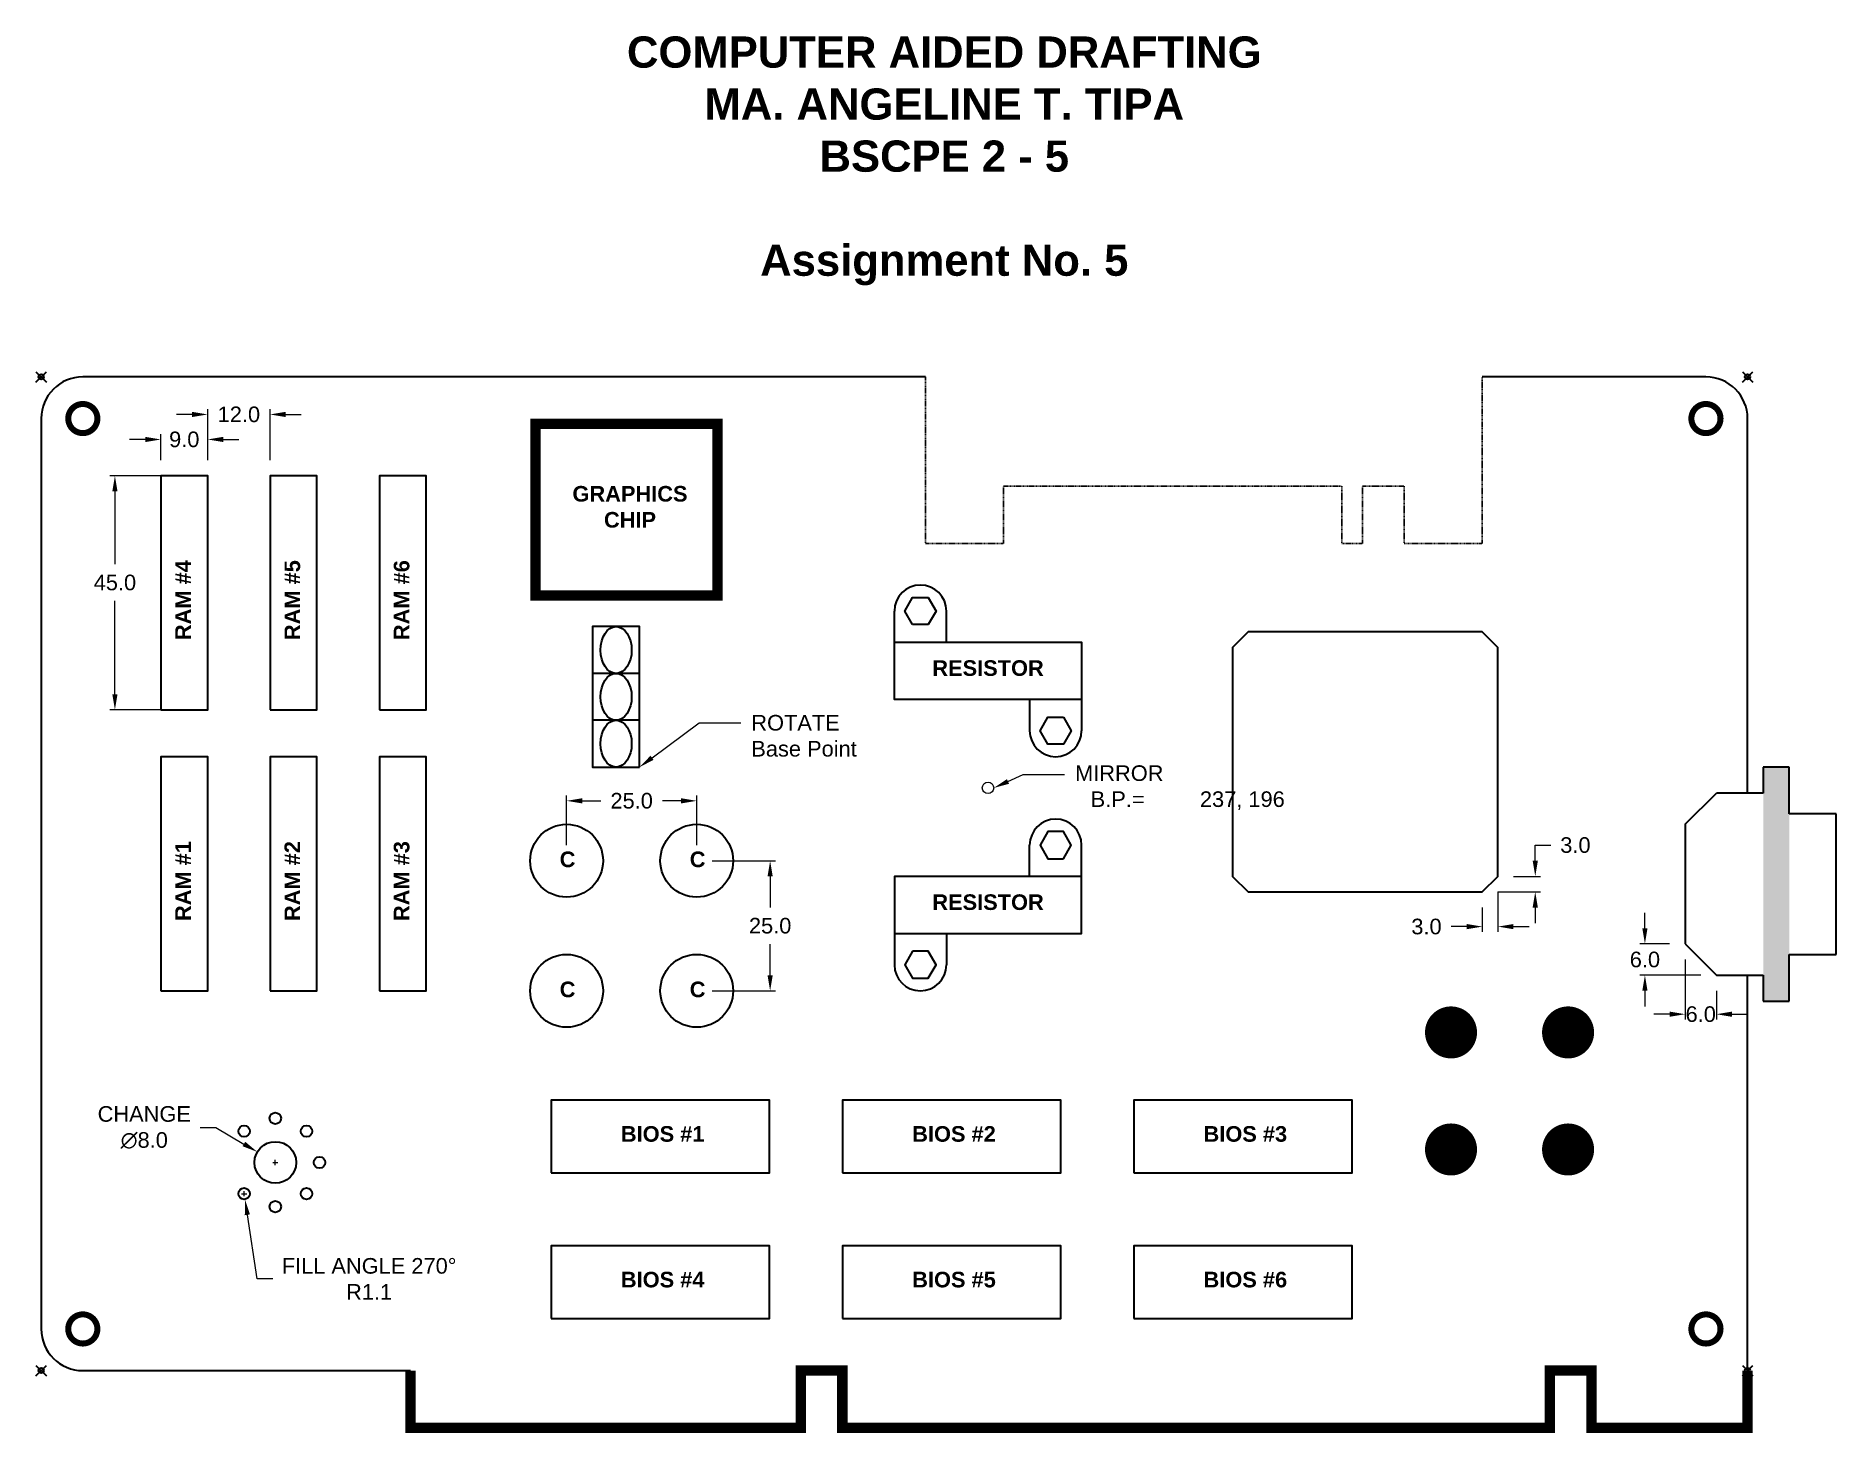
# Model space of a CAD drawing. Header units: inches. Extents: x 54 to 400, y 72 to 341.
import ezdxf
from ezdxf import colors
from ezdxf.entities.mleader import LeaderData, LeaderLine
from ezdxf.math import Vec2, Vec3

# ---------------------------------------------------------------- set-up
doc = ezdxf.new("R2010")
doc.units = ezdxf.units.IN
doc.header["$LTSCALE"] = 0.3
doc.header["$MEASUREMENT"] = 0
doc.header["$PDMODE"] = 35
doc.linetypes.add('DASHED', pattern=[0.75, 0.5, -0.25])
for name, color, linetype, lineweight in [('extension line', 52, 'Continuous', 13), ('hidden line', 7, 'DASHED', 25), ('object line', 7, 'Continuous', 30)]:
    doc.layers.add(name, color=color, linetype=linetype, lineweight=lineweight)
doc.layers.add('text', color=142, linetype='Continuous')
doc.styles.get("Standard").update_dxf_attribs({"font": 'arial.ttf'})
doc.dimstyles.new('ISO-25', dxfattribs={"dimtxt": 3, "dimasz": 3, "dimexe": 1, "dimexo": 3, "dimgap": 2, "dimtad": 0, "dimtih": 1, "dimtoh": 1, "dimdec": 1, "dimzin": 1, "dimdsep": 46, "dimtxsty": 'Standard', "dimcen": 0.5, "dimadec": 1, "dimazin": 0, "dimtfac": 1, "dimtdec": 1, "dimtofl": 0, "dimtmove": 0, "dimatfit": 3, "dimfxl": 0.03937, "dimlwd": 13, "dimlwe": 13, "dimarcsym": 0})

# ---------------------------------------------------------------- blocks, each defined once
blk = doc.blocks.new('*D42')
at = {"layer": 'Defpoints', "color": 0, "transparency": 16777216}
for p in [(87, 262.98), (78, 256), (87, 256)]:
    blk.add_point(p, dxfattribs=at)
at = {"layer": 'extension line', "color": 0, "linetype": 'Continuous', "lineweight": 13, "transparency": 16777216}
for p, q in [((75, 262.98), (72, 262.98)), ((78, 259), (78, 263.98)), ((87, 259), (87, 263.98)), ((90, 262.98), (93, 262.98))]:
    blk.add_line(p, q, dxfattribs=at)
at = {"layer": 'extension line', "color": 0, "transparency": 16777216}
for points in [[(75, 263.48), (75, 262.48), (78, 262.98)], [(90, 263.48), (90, 262.48), (87, 262.98)]]:
    blk.add_solid(points, dxfattribs=at)
at = {"layer": 'extension line', "color": 0, "transparency": 16777216, "insert": (82.5, 262.98), "char_height": 3, "attachment_point": 5}
blk.add_mtext('9.0', dxfattribs=at)
blk = doc.blocks.new('*D43')
at = {"layer": 'Defpoints', "color": 0, "transparency": 16777216}
for p in [(87, 256), (69.17, 211), (87, 211)]:
    blk.add_point(p, dxfattribs=at)
at = {"layer": 'extension line', "color": 0, "linetype": 'Continuous', "lineweight": 13, "transparency": 16777216}
for p, q in [((84, 256), (68.17, 256)), ((69.17, 253), (69.17, 239)), ((69.17, 214), (69.17, 231.93)), ((84, 211), (68.17, 211))]:
    blk.add_line(p, q, dxfattribs=at)
at = {"layer": 'extension line', "color": 0, "transparency": 16777216}
for points in [[(68.67, 253), (69.67, 253), (69.17, 256)], [(68.67, 214), (69.67, 214), (69.17, 211)]]:
    blk.add_solid(points, dxfattribs=at)
at = {"layer": 'extension line', "color": 0, "transparency": 16777216, "insert": (69.17, 235.47), "char_height": 3, "attachment_point": 5}
blk.add_mtext('45.0', dxfattribs=at)
blk = doc.blocks.new('*U44')
at = {"layer": 'object line'}
blk.add_lwpolyline([(-4.5, -22.5), (4.5, -22.5), (4.5, 22.5), (-4.5, 22.5)], close=True, dxfattribs=at)
blk = doc.blocks.new('*U45')
at = {"layer": 'object line', "color": 0, "linetype": 'ByBlock', "lineweight": -2, "transparency": 16777216}
for p in [(0, 0), (21, 0), (42, 0), (0, -54), (21, -54), (42, -54)]:
    blk.add_blockref('*U44', p, dxfattribs=at)
blk = doc.blocks.new('*U46')
at = {"layer": 'object line'}
blk.add_circle((0, 0), 7, dxfattribs=at)
blk = doc.blocks.new('*U47')
at = {"layer": 'object line', "color": 0, "linetype": 'ByBlock', "lineweight": -2, "transparency": 16777216}
for p in [(0, 0), (25, 0), (0, -25), (25, -25)]:
    blk.add_blockref('*U46', p, dxfattribs=at)
blk = doc.blocks.new('*D50')
at = {"layer": 'Defpoints', "color": 0, "transparency": 16777216}
for p in [(96.55, 126.03), (103.45, 121.97)]:
    blk.add_point(p, dxfattribs=at)
at = {"layer": 'extension line', "color": 0, "linetype": 'Continuous', "lineweight": 13, "transparency": 16777216}
for p, q in [((85.56, 130.73), (88.56, 130.73)), ((88.56, 130.73), (93.97, 127.55))]:
    blk.add_line(p, q, dxfattribs=at)
at = {"layer": 'extension line', "color": 0, "lineweight": 13, "transparency": 16777216}
for p, q in [((99.5, 124), (100.5, 124)), ((100, 123.5), (100, 124.5))]:
    blk.add_line(p, q, dxfattribs=at)
at = {"layer": 'extension line', "color": 0, "transparency": 16777216}
blk.add_solid([(94.22, 127.98), (93.71, 127.12), (96.55, 126.03)], dxfattribs=at)
at = {"layer": 'extension line', "color": 0, "transparency": 16777216, "insert": (74.81, 130.73), "char_height": 3, "attachment_point": 5}
blk.add_mtext('CHANGE\\P∅8.0', dxfattribs=at)
blk = doc.blocks.new('*D51')
at = {"layer": 'Defpoints', "color": 0, "transparency": 16777216}
for p in [(94, 118), (94.17, 116.91)]:
    blk.add_point(p, dxfattribs=at)
at = {"layer": 'extension line', "color": 0, "lineweight": 13, "transparency": 16777216}
for p, q in [((93.5, 118), (94.5, 118)), ((94, 117.5), (94, 118.5))]:
    blk.add_line(p, q, dxfattribs=at)
at = {"layer": 'extension line', "color": 0, "linetype": 'Continuous', "lineweight": 13, "transparency": 16777216}
for p, q in [((96.54, 101.63), (94.63, 113.95)), ((99.54, 101.63), (96.54, 101.63))]:
    blk.add_line(p, q, dxfattribs=at)
at = {"layer": 'extension line', "color": 0, "transparency": 16777216}
blk.add_solid([(95.12, 114.03), (94.14, 113.87), (94.17, 116.91)], dxfattribs=at)
at = {"layer": 'extension line', "color": 0, "transparency": 16777216, "insert": (118.03, 101.63), "char_height": 3, "attachment_point": 5}
blk.add_mtext('FILL ANGLE 270%%D\\PR1.1', dxfattribs=at)
blk = doc.blocks.new('*D52')
at = {"layer": 'Defpoints', "color": 0, "transparency": 16777216}
for p in [(181, 193.52), (156, 182), (181, 182)]:
    blk.add_point(p, dxfattribs=at)
at = {"layer": 'extension line', "color": 0, "linetype": 'Continuous', "lineweight": 13, "transparency": 16777216}
for p, q in [((156, 185), (156, 194.52)), ((181, 185), (181, 194.52)), ((159, 193.52), (162.58, 193.52)), ((178, 193.52), (174.42, 193.52))]:
    blk.add_line(p, q, dxfattribs=at)
at = {"layer": 'extension line', "color": 0, "transparency": 16777216}
for points in [[(159, 194.02), (159, 193.02), (156, 193.52)], [(178, 194.02), (178, 193.02), (181, 193.52)]]:
    blk.add_solid(points, dxfattribs=at)
at = {"layer": 'extension line', "color": 0, "transparency": 16777216, "insert": (168.5, 193.52), "char_height": 3, "attachment_point": 5}
blk.add_mtext('25.0', dxfattribs=at)
blk = doc.blocks.new('*D53')
at = {"layer": 'Defpoints', "color": 0, "transparency": 16777216}
for p in [(181, 182), (181, 157), (195.12, 157)]:
    blk.add_point(p, dxfattribs=at)
at = {"layer": 'extension line', "color": 0, "linetype": 'Continuous', "lineweight": 13, "transparency": 16777216}
for p, q in [((184, 182), (196.12, 182)), ((195.12, 179), (195.12, 173.03)), ((195.12, 160), (195.12, 165.97)), ((184, 157), (196.12, 157))]:
    blk.add_line(p, q, dxfattribs=at)
at = {"layer": 'extension line', "color": 0, "transparency": 16777216}
for points in [[(194.62, 179), (195.62, 179), (195.12, 182)], [(194.62, 160), (195.62, 160), (195.12, 157)]]:
    blk.add_solid(points, dxfattribs=at)
at = {"layer": 'extension line', "color": 0, "transparency": 16777216, "insert": (195.12, 169.5), "char_height": 3, "attachment_point": 5}
blk.add_mtext('25.0', dxfattribs=at)
blk = doc.blocks.new('*D54')
at = {"layer": 'Defpoints', "color": 0, "transparency": 16777216}
for p in [(335, 179), (342.19, 179), (332, 176)]:
    blk.add_point(p, dxfattribs=at)
at = {"layer": 'extension line', "color": 0, "linetype": 'Continuous', "lineweight": 13, "transparency": 16777216}
for p, q in [((342.19, 182), (342.19, 185)), ((342.19, 185), (345.19, 185)), ((338, 179), (343.19, 179)), ((335, 176), (343.19, 176)), ((342.19, 173), (342.19, 170))]:
    blk.add_line(p, q, dxfattribs=at)
at = {"layer": 'extension line', "color": 0, "transparency": 16777216}
for points in [[(341.69, 182), (342.69, 182), (342.19, 179)], [(341.69, 173), (342.69, 173), (342.19, 176)]]:
    blk.add_solid(points, dxfattribs=at)
at = {"layer": 'extension line', "color": 0, "transparency": 16777216, "insert": (349.91, 185), "char_height": 3, "attachment_point": 5}
blk.add_mtext('3.0', dxfattribs=at)
blk = doc.blocks.new('*D55')
at = {"layer": 'Defpoints', "color": 0, "transparency": 16777216}
for p in [(335, 179), (332, 176), (332, 169.34)]:
    blk.add_point(p, dxfattribs=at)
at = {"layer": 'extension line', "color": 0, "linetype": 'Continuous', "lineweight": 13, "transparency": 16777216}
for p, q in [((332, 173), (332, 168.34)), ((335, 176), (335, 168.34)), ((329, 169.34), (326, 169.34)), ((338, 169.34), (341, 169.34))]:
    blk.add_line(p, q, dxfattribs=at)
at = {"layer": 'extension line', "color": 0, "transparency": 16777216}
for points in [[(329, 169.84), (329, 168.84), (332, 169.34)], [(338, 169.84), (338, 168.84), (335, 169.34)]]:
    blk.add_solid(points, dxfattribs=at)
at = {"layer": 'extension line', "color": 0, "transparency": 16777216, "insert": (321.28, 169.34), "char_height": 3, "attachment_point": 5}
blk.add_mtext('3.0', dxfattribs=at)
blk = doc.blocks.new('*D56')
at = {"layer": 'Defpoints', "color": 0, "transparency": 16777216}
for p in [(371, 166), (363.27, 160), (377, 160)]:
    blk.add_point(p, dxfattribs=at)
at = {"layer": 'extension line', "color": 0, "linetype": 'Continuous', "lineweight": 13, "transparency": 16777216}
for p, q in [((363.27, 169), (363.27, 172)), ((368, 166), (362.27, 166)), ((374, 160), (362.27, 160)), ((363.27, 157), (363.27, 154))]:
    blk.add_line(p, q, dxfattribs=at)
at = {"layer": 'extension line', "color": 0, "transparency": 16777216}
for points in [[(362.77, 169), (363.77, 169), (363.27, 166)], [(362.77, 157), (363.77, 157), (363.27, 160)]]:
    blk.add_solid(points, dxfattribs=at)
at = {"layer": 'extension line', "color": 0, "transparency": 16777216, "insert": (363.27, 163), "char_height": 3, "attachment_point": 5}
blk.add_mtext('6.0', dxfattribs=at)
blk = doc.blocks.new('*D57')
at = {"layer": 'Defpoints', "color": 0, "transparency": 16777216}
for p in [(371, 166), (377, 160), (377, 152.5)]:
    blk.add_point(p, dxfattribs=at)
at = {"layer": 'extension line', "color": 0, "linetype": 'Continuous', "lineweight": 13, "transparency": 16777216}
for p, q in [((371, 163), (371, 151.5)), ((377, 157), (377, 151.5)), ((368, 152.5), (365, 152.5)), ((380, 152.5), (383, 152.5))]:
    blk.add_line(p, q, dxfattribs=at)
at = {"layer": 'extension line', "color": 0, "transparency": 16777216}
for points in [[(368, 153), (368, 152), (371, 152.5)], [(380, 153), (380, 152), (377, 152.5)]]:
    blk.add_solid(points, dxfattribs=at)
at = {"layer": 'extension line', "color": 0, "transparency": 16777216, "insert": (374, 152.5), "char_height": 3, "attachment_point": 5}
blk.add_mtext('6.0', dxfattribs=at)
blk = doc.blocks.new('*D58')
at = {"layer": 'Defpoints', "color": 0, "transparency": 16777216}
for p in [(99, 267.79), (87, 256), (99, 256)]:
    blk.add_point(p, dxfattribs=at)
at = {"layer": 'extension line', "color": 0, "linetype": 'Continuous', "lineweight": 13, "transparency": 16777216}
for p, q in [((84, 267.79), (81, 267.79)), ((87, 259), (87, 268.79)), ((99, 259), (99, 268.79)), ((102, 267.79), (105, 267.79))]:
    blk.add_line(p, q, dxfattribs=at)
at = {"layer": 'extension line', "color": 0, "transparency": 16777216}
for points in [[(84, 268.29), (84, 267.29), (87, 267.79)], [(102, 268.29), (102, 267.29), (99, 267.79)]]:
    blk.add_solid(points, dxfattribs=at)
at = {"layer": 'extension line', "color": 0, "transparency": 16777216, "insert": (93, 267.79), "char_height": 3, "attachment_point": 5}
blk.add_mtext('12.0', dxfattribs=at)

msp = doc.modelspace()

# ---------------------------------------------------------------- linework, layer by layer
at = {"layer": 'extension line'}
msp.add_circle((237, 196), 1.1, dxfattribs=at)
at = {"layer": 'hidden line'}
for p, q in [((225, 275), (225, 243)), ((332, 243), (332, 275)), ((240, 243), (240, 254)), ((240, 254), (305, 254)), ((305, 254), (305, 243)), ((309, 243), (309, 254)), ((309, 254), (317, 254)), ((317, 254), (317, 243)), ((225, 243), (240, 243)), ((305, 243), (309, 243)), ((317, 243), (332, 243))]:
    msp.add_line(p, q, dxfattribs=at)
at = {"layer": 'object line'}
for p, q in [((225, 275), (63, 275)), ((375, 275), (332, 275)), ((55, 267), (55, 92)), ((383, 195), (383, 267)), ((219, 224), (219, 230)), ((229, 224), (229, 230)), ((170, 218), (161, 218)), ((245, 213), (245, 207)), ((255, 213), (255, 207)), ((170, 209), (161, 209)), ((391, 200), (386, 200)), ((386, 200), (386, 195)), ((391, 191), (391, 200)), ((371, 189), (377, 195)), ((386, 195), (377, 195)), ((400, 191), (391, 191)), ((400, 164), (400, 191)), ((371, 189), (371, 166)), ((245, 179), (245, 185)), ((255, 179), (255, 185)), ((219, 168), (219, 162)), ((229, 168), (229, 162)), ((371, 166), (377, 160)), ((391, 155), (391, 164)), ((391, 164), (400, 164)), ((377, 160), (386, 160)), ((383, 84), (383, 160)), ((386, 160), (386, 155)), ((386, 155), (391, 155)), ((63, 84), (126, 84))]:
    msp.add_line(p, q, dxfattribs=at)
for points, const_width in [([(60.2, 267, 1), (65.8, 267, 1)], 1.16), ([(372.2, 267, 1), (377.8, 267, 1)], 1.16), ([(323.5, 149, 1), (328.5, 149, 1)], 5), ([(346, 149, 1), (351, 149, 1)], 5), ([(323.5, 126.5, 1), (328.5, 126.5, 1)], 5), ([(346, 126.5, 1), (351, 126.5, 1)], 5), ([(60.2, 92, 1), (65.8, 92, 1)], 1.16), ([(372.2, 92, 1), (377.8, 92, 1)], 1.16)]:
    msp.add_lwpolyline(points, format="xyb", close=True, dxfattribs=dict(at, const_width=const_width))
at = {"layer": 'object line', "const_width": 2}
msp.add_lwpolyline([(150, 233), (150, 266), (185, 266), (185, 233)], close=True, dxfattribs=at)
at = {"layer": 'object line'}
for points in [[(222.5, 227.4), (221, 230), (222.5, 232.6), (225.5, 232.6), (227, 230), (225.5, 227.4)], [(170, 200), (170, 227), (161, 227), (161, 200)], [(287, 176), (332, 176), (335, 179), (335, 223), (332, 226), (287, 226), (284, 223), (284, 179)], [(219, 224), (255, 224), (255, 213), (219, 213)], [(251.5, 209.6), (253, 207), (251.5, 204.4), (248.5, 204.4), (247, 207), (248.5, 209.6)], [(251.5, 182.4), (253, 185), (251.5, 187.6), (248.5, 187.6), (247, 185), (248.5, 182.4)], [(219, 168), (255, 168), (255, 179), (219, 179)], [(222.5, 164.6), (221, 162), (222.5, 159.4), (225.5, 159.4), (227, 162), (225.5, 164.6)], [(153, 122), (195, 122), (195, 136), (153, 136)], [(209, 122), (251, 122), (251, 136), (209, 136)], [(265, 122), (307, 122), (307, 136), (265, 136)], [(153, 94), (195, 94), (195, 108), (153, 108)], [(209, 94), (251, 94), (251, 108), (209, 108)], [(265, 94), (307, 94), (307, 108), (265, 108)]]:
    msp.add_lwpolyline(points, close=True, dxfattribs=at)
at = {"layer": 'object line', "const_width": 2}
msp.add_lwpolyline([(126, 84), (126, 73), (201, 73), (201, 84), (209, 84), (209, 73), (345, 73), (345, 84), (353, 84), (353, 73), (383, 73), (383, 84)], dxfattribs=at)
at = {"layer": 'object line'}
for centre, radius in [((100, 132.49), 1.1), ((94, 130), 1.1), ((106, 130), 1.1), ((100, 124), 4), ((108.49, 124), 1.1), ((94, 118), 1.1), ((106, 118), 1.1), ((100, 115.51), 1.1)]:
    msp.add_circle(centre, radius, dxfattribs=at)
for centre, radius, start, end in [((63, 267), 8, 90, 180), ((375, 267), 8, 0, 90), ((224, 230), 5, 0, 180), ((250, 207), 5, 180, 0), ((250, 185), 5, 0, 180), ((224, 162), 5, 180, 0), ((63, 92), 8, 180, 270)]:
    msp.add_arc(centre, radius, start, end, dxfattribs=at)
for centre in [(165.5, 222.5), (165.5, 213.5), (165.5, 204.5)]:
    msp.add_ellipse(centre, major_axis=(0, -4.5), ratio=0.666667, dxfattribs=at)
for p in [(55, 275), (383, 275), (55, 84), (383, 84)]:
    msp.add_point(p, dxfattribs=at)
msp.add_solid([(386, 200), (391, 200), (386, 155), (391, 155)], dxfattribs=at)

# ---------------------------------------------------------------- block references
for name, p in [('*U45', (82.5, 233.5)), ('*U47', (156, 182))]:
    msp.add_blockref(name, p, dxfattribs=at)

# ---------------------------------------------------------------- texts
at = {"layer": 'hidden line', "insert": (165.84, 340.45), "char_height": 6, "attachment_point": 1}
msp.add_mtext_dynamic_manual_height_columns('\\pxqc;{\\fArial|b1|i0|c0|p34;COMPUTER AIDED DRAFTING\\PMA. ANGELINE T. TIPA\\PBSCPE 2 - 5\\P\\PAssignment No. 5}', width=125.5057, gutter_width=30, heights=[0], dxfattribs=at)
at = {"layer": 'text', "char_height": 3, "attachment_point": 1}
for s, width, insert in [('\\pxqc;{\\fArial|b1|i0|c0|p34;GRAPHICS CHIP}', 13.62, (161.37, 254.04)), ('\\pxqc;{\\fArial|b1|i0|c0|p34;RESISTOR}', 13.62, (230.19, 220.54)), ('\\pxqc;{\\fArial|b1|i0|c0|p34;C}', 7.9655, (152.19, 183.77)), ('\\pxqc;{\\fArial|b1|i0|c0|p34;C}', 7.9655, (177.19, 183.77)), ('\\pxqc;{\\fArial|b1|i0|c0|p34;RESISTOR}', 13.62, (230.19, 175.54)), ('\\pxqc;{\\fArial|b1|i0|c0|p34;C}', 7.9655, (152.19, 158.77)), ('\\pxqc;{\\fArial|b1|i0|c0|p34;C}', 7.9655, (177.19, 158.77)), ('\\pxqc;{\\fArial|b1|i0|c0|p34;BIOS #1}', 20.0807, (164.42, 130.99)), ('\\pxqc;{\\fArial|b1|i0|c0|p34;BIOS #2}', 20.0807, (220.42, 130.99)), ('\\pxqc;{\\fArial|b1|i0|c0|p34;BIOS #3}', 20.0807, (276.42, 130.99)), ('\\pxqc;{\\fArial|b1|i0|c0|p34;BIOS #4}', 20.0807, (164.42, 102.99)), ('\\pxqc;{\\fArial|b1|i0|c0|p34;BIOS #5}', 20.0807, (220.42, 102.99)), ('\\pxqc;{\\fArial|b1|i0|c0|p34;BIOS #6}', 20.0807, (276.42, 102.99))]:
    msp.add_mtext_dynamic_manual_height_columns(s, width=width, gutter_width=15, heights=[0], dxfattribs=dict(at, insert=insert))
at = {"layer": 'text', "char_height": 3, "attachment_point": 1, "rotation": 90}
for s, insert in [('{\\fArial|b1|i0|c0|p34;RAM #4}', (80.77, 224.41)), ('{\\fArial|b1|i0|c0|p34;RAM #5}', (101.77, 224.41)), ('{\\fArial|b1|i0|c0|p34;RAM #6}', (122.77, 224.41)), ('{\\fArial|b1|i0|c0|p34;RAM #1}', (80.77, 170.41)), ('{\\fArial|b1|i0|c0|p34;RAM #2}', (101.77, 170.41)), ('{\\fArial|b1|i0|c0|p34;RAM #3}', (122.77, 170.41))]:
    msp.add_mtext_dynamic_manual_height_columns(s, width=18.2185, gutter_width=15, heights=[0], dxfattribs=dict(at, insert=insert))

# ---------------------------------------------------------------- dimensions: what is measured, and where the dimension line sits
at = {"layer": 'extension line'}
for base, p1, p2, picture, middle in [((99, 267.79), (87, 256), (99, 256), '*D58', (93, 267.79)), ((181, 193.52), (156, 182), (181, 182), '*D52', (168.5, 193.52)), ((332, 169.34), (335, 179), (332, 176), '*D55', (321.28, 169.34))]:
    dim = msp.add_linear_dim(base=base, p1=p1, p2=p2, dimstyle='ISO-25', dxfattribs=at)
    dim.commit()
    dim.dimension.update_dxf_attribs({"geometry": picture, "text_midpoint": middle})
for base, p1, p2, picture, middle in [((87, 262.98), (78, 256), (87, 256), '*D42', (82.5, 262.98)), ((377, 152.5), (371, 166), (377, 160), '*D57', (374, 152.5))]:
    dim = msp.add_linear_dim(base=base, p1=p1, p2=p2, dimstyle='ISO-25', dxfattribs=at)
    dim.commit()
    dim.dimension.update_dxf_attribs({"geometry": picture, "text_midpoint": middle, "dimtype": 160})
for base, p1, p2, picture, middle in [((69.17, 211), (87, 256), (87, 211), '*D43', (69.17, 235.47)), ((363.27, 160), (371, 166), (377, 160), '*D56', (363.27, 163))]:
    dim = msp.add_linear_dim(base=base, p1=p1, p2=p2, angle=90, dimstyle='ISO-25', dxfattribs=at)
    dim.commit()
    dim.dimension.update_dxf_attribs({"geometry": picture, "text_midpoint": middle, "dimtype": 160})
for base, p1, p2, picture, middle in [((342.19, 179), (332, 176), (335, 179), '*D54', (349.91, 185)), ((195.12, 157), (181, 182), (181, 157), '*D53', (195.12, 169.5))]:
    dim = msp.add_linear_dim(base=base, p1=p1, p2=p2, angle=90, dimstyle='ISO-25', dxfattribs=at)
    dim.commit()
    dim.dimension.update_dxf_attribs({"geometry": picture, "text_midpoint": middle})
dim = msp.add_diameter_dim_2p(p1=(103.45, 121.97), p2=(96.55, 126.03), text='CHANGE\\P<>', dimstyle='ISO-25', dxfattribs=at)
dim.commit()
dim.dimension.update_dxf_attribs({"geometry": '*D50', "text_midpoint": (74.81, 130.73), "dimtype": 163})
dim = msp.add_radius_dim(center=(94, 118), mpoint=(94.17, 116.91), text='FILL ANGLE 270%%D\\P<>', dimstyle='ISO-25', dxfattribs=at)
dim.commit()
dim.dimension.update_dxf_attribs({"geometry": '*D51', "text_midpoint": (118.03, 101.63), "dimtype": 164})

# ---------------------------------------------------------------- leaders
ml = msp.add_multileader_mtext('Standard', dxfattribs=at)
ml.set_content('ROTATE\\PBase Point', color=256)
ml.set_leader_properties(color=256, linetype='ByLayer', lineweight=-1)
ml.build(insert=Vec2(0, 0))
ml.multileader.update_dxf_attribs({"arrow_head_size": 3})
ctx = ml.context
ctx.base_point, ctx.char_height, ctx.arrow_head_size, ctx.plane_origin = Vec3(189.5, 208.5), 3, 3, Vec3(170, 200)
notes = []
notes.append((ctx, [(0, (1, 1, 0), (181.5, 208.5), (1, 0), 8, [(0, [(170, 200)], 0, [])])]))
ctx.mtext.insert, ctx.mtext.flow_direction = Vec3(191.5, 210.03), 5
ml = msp.add_multileader_mtext('Standard', dxfattribs=at)
ml.set_content('MIRROR\\P\\pxi-3,l4,t4;B.P.=^I237, 196', color=256)
ml.set_leader_properties(color=256, linetype='ByLayer', lineweight=-1)
ml.build(insert=Vec2(0, 0))
ml.multileader.update_dxf_attribs({"arrow_head_size": 3})
ctx = ml.context
ctx.base_point, ctx.char_height, ctx.arrow_head_size, ctx.plane_origin = Vec3(251.73, 198.55), 3, 3, Vec3(238.1, 196)
notes.append((ctx, [(0, (1, 1, 0), (243.73, 198.55), (1, 0), 8, [(0, [(238.1, 196)], 0, [])])]))
ctx.mtext.insert, ctx.mtext.flow_direction = Vec3(253.73, 200.34), 5
for ctx, leaders in notes:
    for number, flags, end, landing, length, lines in leaders:
        leader = LeaderData()
        leader.index, (leader.has_last_leader_line, leader.has_dogleg_vector, leader.attachment_direction) = number, flags
        leader.last_leader_point, leader.dogleg_vector, leader.dogleg_length = Vec3(end), Vec3(landing), length
        for number, points, colour, breaks in lines:
            line = LeaderLine()
            line.index, line.vertices, line.color, line.breaks = number, Vec3.list(points), colors.encode_raw_color(colour), breaks
            leader.lines.append(line)
        ctx.leaders.append(leader)

doc.saveas('drawing.dxf')
